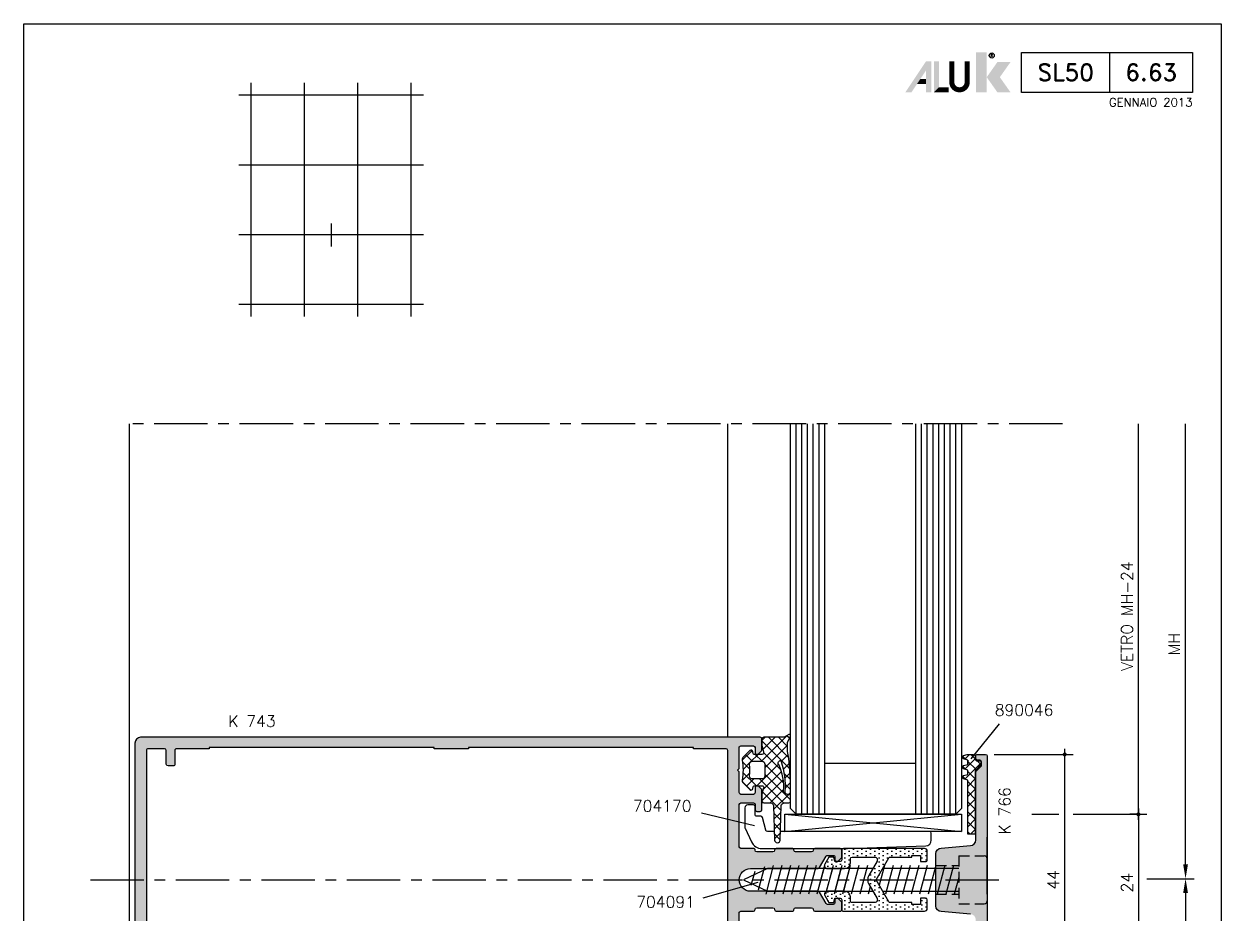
# Model space of a CAD drawing. Extents: x 0 to 4131, y -1600 to 527.
# Drawn here: x 460 to 670, y -819.1 to -663 of the extents above; entities that cross this region are included whole.
import ezdxf
from ezdxf.enums import TextEntityAlignment as Align

# ---------------------------------------------------------------- set-up
doc = ezdxf.new("R2010")
doc.units = 0
doc.header["$LTSCALE"] = 7.5
doc.header["$MEASUREMENT"] = 0
doc.linetypes.add('CENTER', pattern=[2, 1.25, -0.25, 0.25, -0.25])
doc.linetypes.add('HIDDEN', pattern=[0.375, 0.25, -0.125])
doc.layers.get('0').update_dxf_attribs({"linetype": 'CONTINUOUS'})
doc.layers.get('DEFPOINTS').update_dxf_attribs({"linetype": 'CONTINUOUS'})
for name, color, linetype in [('ASSI', 1, 'CENTER'), ('FILL', 8, 'CONTINUOUS'), ('FINE', 7, 'CONTINUOUS'), ('GOMMA', 3, 'CONTINUOUS'), ('GROSSA', 4, 'CONTINUOUS'), ('MARCHIO', 7, 'CONTINUOUS'), ('NASC', 7, 'HIDDEN'), ('QUOTE', 254, 'CONTINUOUS'), ('TRATTEGGI', 140, 'CONTINUOUS'), ('VETRO', 6, 'CONTINUOUS'), ('VITERIA', 40, 'CONTINUOUS')]:
    doc.layers.add(name, color=color, linetype=linetype)
doc.styles.add('RD', font='ROMAND.SHX', dxfattribs={"height": 3})
doc.styles.get("Standard").update_dxf_attribs({"font": 'romans.shx'})
doc.dimstyles.new('FRECCIA_1-1', dxfattribs={"dimtxt": 2, "dimasz": 2.5, "dimexe": 1.5, "dimexo": 1.5, "dimgap": 1, "dimtad": 3, "dimdsep": 46, "dimtxsty": 'Standard', "dimcen": 0, "dimclrt": 2, "dimaunit": 1, "dimadec": 0, "dimazin": 0, "dimtfac": 0.7, "dimtmove": 0, "dimatfit": 3, "dimfxl": 1, "dimtolj": 2, "dimarcsym": 0})
doc.dimstyles.new('SCALA_1-1$0', dxfattribs={"dimtxt": 2, "dimasz": 1, "dimexe": 1.5, "dimexo": 1.5, "dimgap": 1, "dimtad": 3, "dimdsep": 46, "dimtxsty": 'Standard', "dimblk1": 'PUNTO', "dimblk2": 'PUNTO', "dimsah": 1, "dimcen": 0.09, "dimclrt": 2, "dimadec": 0, "dimazin": 0, "dimtfac": 0.7, "dimtmove": 0, "dimatfit": 3, "dimldrblk": 'PUNTO', "dimfxl": 1, "dimtolj": 2, "dimarcsym": 0})

# ---------------------------------------------------------------- blocks, each defined once
blk = doc.blocks.new('NMD')
at = {"layer": 'MARCHIO'}
blk.add_line((-19.50147934574323, -11.99999999951831), (-19.50147934574323, -5), dxfattribs=at)
at = {"layer": 'MARCHIO', "const_width": 0.8940816252993522}
blk.add_lwpolyline([(-44.52990537063704, -6.560045326696226), (-44.52990537063704, -10.20148341598349, -1), (-47.2328569124073, -10.20148341598349), (-47.2328569124073, -6.560045326696226)], format="xyb", dxfattribs=at)
at = {"layer": 'MARCHIO'}
blk.add_lwpolyline([(-5, -11.9999999995182), (-35.0029586914865, -11.99999999951831), (-35.0029586914865, -5.000000000000114), (-5, -5)], close=True, dxfattribs=at)
blk.add_circle((-40.22975519054793, -5.53274893474395), 0.442301161380581, dxfattribs=at)
for points in [[(-43.01116324381744, -4.962846688377454), (-41.13419014878346, -4.962846688377454), (-43.01116324381741, -11.99999999951829), (-41.1341901487834, -11.99999999951832)], [(-55.38160161531025, -11.99999999951829), (-54.30890331492077, -11.99999999951829), (-51.75496516676219, -6.560045326696248), (-51.73432503771241, -8.13813258370574)], [(-51.75496516676219, -6.560045326696248), (-51.73432503771241, -8.13813258370574), (-50.84024341241303, -6.560045326696248), (-50.84024341241303, -11.99999999951832)], [(-51.73432503771238, -11.99999999951832), (-50.84024341241303, -11.99999999951832), (-51.73432503771241, -8.13813258370574)], [(-50.38284926682724, -6.560045326696226), (-49.48876764152789, -6.560045326696226), (-50.38284926682724, -11.99999999951832), (-49.48876764152789, -11.10591837421894)], [(-39.22923636995171, -6.682906760413069), (-36.93009059657882, -6.68290676041309), (-41.10585751316535, -9.341453379965678), (-38.80671173979249, -9.341453379965678)], [(-52.72995742831989, -9.631581169617007), (-53.32601184518612, -10.52566279491632), (-51.73432503771235, -9.631581169616993), (-51.73432503771238, -10.52566279491634)], [(-41.10585751316535, -9.341453379965678), (-38.80671173979249, -9.341453379965678), (-39.22923636995174, -11.99999999951832), (-36.93009059657888, -11.99999999951832)], [(-49.48876764152789, -11.10591837421894), (-50.38284926682724, -11.99999999951832), (-47.76870756949228, -11.10591837421898), (-47.76870756949228, -11.99999999951832)]]:
    blk.add_solid(points, dxfattribs=at)
blk.add_text('R', height=0.4444645296249439, dxfattribs=at).set_placement((-40.22975519054793, -5.53274893474395), align=Align.MIDDLE)
at = {"layer": 'MARCHIO', "color": 2, "style": 'RD'}
for tag, p in [('SERIE', (-27.24999999999983, -8.5)), ('PAG', (-12.24999999999983, -8.5))]:
    blk.add_attdef(tag, text='', height=3, dxfattribs=at).set_placement(p, align=Align.MIDDLE)
at = {"layer": 'MARCHIO', "color": 2}
blk.add_attdef('REVISIONE', text='', height=1.5, dxfattribs=at).set_placement((-5.004068828642176, -14.50321972118864), align=Align.RIGHT)
blk = doc.blocks.new('*D402')
at = {"layer": 'DEFPOINTS', "color": 0, "transparency": 16777216}
for p in [(642.2080694189872, -733.1379387048191), (663.7749577560357, -733.1379387048191), (655.4976475543251, -812.9413728364616)]:
    blk.add_point(p, dxfattribs=at)
at = {"layer": 'QUOTE', "color": 0, "lineweight": -2, "transparency": 16777216}
for p, q in [((663.7749577560359, -810.4413728364616), (663.7749577560357, -733.1379387048191)), ((656.9976475543251, -812.9413728364616), (665.2749577560359, -812.9413728364616))]:
    blk.add_line(p, q, dxfattribs=at)
at = {"layer": 'QUOTE', "color": 0, "transparency": 16777216}
blk.add_solid([(663.3582910893692, -810.4413728364616), (664.1916244227025, -810.4413728364616), (663.7749577560359, -812.9413728364616)], dxfattribs=at)
at = {"layer": 'QUOTE', "color": 2, "transparency": 16777216, "insert": (661.7749577560355, -771.7896557706404), "char_height": 2, "attachment_point": 5, "rotation": 90}
blk.add_mtext('\\A2;MH', dxfattribs=at)
blk = doc.blocks.new('_None')
blk = doc.blocks.new('*D403')
at = {"layer": 'DEFPOINTS', "color": 0, "transparency": 16777216}
for p in [(655.4976475543251, -812.9413728364616), (640.4909352131026, -893.1379387048194), (663.7749577560356, -893.1379387048194)]:
    blk.add_point(p, dxfattribs=at)
at = {"layer": 'QUOTE', "color": 0, "lineweight": -2, "transparency": 16777216}
for p, q in [((656.9976475543251, -812.9413728364616), (665.2749577560356, -812.9413728364616)), ((663.7749577560356, -815.4413728364616), (663.7749577560356, -893.1379387048194))]:
    blk.add_line(p, q, dxfattribs=at)
at = {"layer": 'QUOTE', "color": 0, "transparency": 16777216}
blk.add_solid([(663.358291089369, -815.4413728364616), (664.1916244227023, -815.4413728364616), (663.7749577560356, -812.9413728364616)], dxfattribs=at)
at = {"layer": 'QUOTE', "color": 2, "transparency": 16777216, "insert": (661.7749577560353, -854.2896557706404), "char_height": 2, "attachment_point": 5, "rotation": 90}
blk.add_mtext('\\A2;MH', dxfattribs=at)
blk = doc.blocks.new('PUNTO')
blk.add_line((-1, 0), (1, 0))
at = {"const_width": 0.35}
blk.add_lwpolyline([(-0.1750000000000114, 0, 1), (0.1750000000000114, 0, 1)], format="xyb", close=True, dxfattribs=at)
blk = doc.blocks.new('*D404')
at = {"layer": 'DEFPOINTS', "color": 0, "transparency": 16777216}
for p in [(642.2080694189872, -733.1379387048191), (655.4976475543252, -733.1379387048191), (642.5749536725064, -801.6374141491222)]:
    blk.add_point(p, dxfattribs=at)
at = {"layer": 'QUOTE', "color": 0, "lineweight": -2, "transparency": 16777216}
for p, q in [((655.4976475543253, -800.6374141491222), (655.4976475543252, -733.1379387048191)), ((644.0749536725064, -801.6374141491222), (656.9976475543253, -801.6374141491222))]:
    blk.add_line(p, q, dxfattribs=at)
at = {"layer": 'QUOTE', "color": 0, "lineweight": -2, "transparency": 16777216, "rotation": 270}
blk.add_blockref('PUNTO', (655.4976475543253, -801.6374141491222), dxfattribs=at)
at = {"layer": 'QUOTE', "color": 2, "transparency": 16777216, "insert": (653.497647554325, -766.8876764269705), "char_height": 2, "attachment_point": 5, "rotation": 90}
blk.add_mtext('\\A2;{\\Fromans.shx|c1;VETRO MH-2}4', dxfattribs=at)
blk = doc.blocks.new('*D406')
at = {"layer": 'DEFPOINTS', "color": 0, "transparency": 16777216}
for p in [(656.9976475543251, -801.6374141491222), (642.5749536725064, -825.6374141491223), (655.4976475543251, -825.6374141491223)]:
    blk.add_point(p, dxfattribs=at)
at = {"layer": 'QUOTE', "color": 0, "lineweight": -2, "transparency": 16777216}
for p, q in [((655.4976475543251, -801.6374141491222), (653.9976475543251, -801.6374141491222)), ((655.4976475543251, -802.6374141491222), (655.4976475543251, -824.6374141491223)), ((644.0749536725064, -825.6374141491223), (656.9976475543251, -825.6374141491223))]:
    blk.add_line(p, q, dxfattribs=at)
for p, rotation in [((655.4976475543251, -801.6374141491222), 90), ((655.4976475543251, -825.6374141491223), 270)]:
    blk.add_blockref('PUNTO', p, dxfattribs=dict(at, rotation=rotation))
at = {"layer": 'QUOTE', "color": 2, "transparency": 16777216, "insert": (653.4976475543248, -813.6374141491222), "char_height": 2, "attachment_point": 5, "rotation": 90}
blk.add_mtext('\\A2;24', dxfattribs=at)

msp = doc.modelspace()

# ---------------------------------------------------------------- hatches: boundary and pattern name
at = {"layer": 'FILL'}
h = msp.add_hatch(color=253, dxfattribs=at)
h.paths.add_polyline_path([(585.7711237232458, -789.6374141491216), (587.9711237232459, -789.6374141491216, -0.4142135623730952), (588.2711237232459, -789.9374141491215), (588.2711237232459, -790.8374141491216, 0.4517883523668842), (588.6089916888899, -791.135014581208, 0.2320247787636968), (588.85899168889, -791.0495461834776), (589.3832557576018, -790.5252821147654, 0.1989123673797145), (589.4711237232459, -790.3131500804095), (589.4711237232459, -788.4374141491215, 0.4142135623730812), (589.171123723246, -788.1374141491216), (480.4711237232459, -788.1374141491216, 0.4142135623730951), (479.4711237232459, -789.1374141491216), (479.4711237232457, -837.1374141491216, 0.4142135623730951), (480.4711237232457, -838.1374141491216), (589.1711237232458, -838.1374141491216, 0.4142135623731505), (589.4711237232459, -837.8374141491216), (589.4711237232458, -835.9616782178335, 0.1989123673797021), (589.3832557576018, -835.7495461834775), (588.85899168889, -835.2252821147657, 0.2320247787637147), (588.60899168889, -835.1398137170353, 0.4517883523669615), (588.2711237232459, -835.4374141491217), (588.2711237232459, -836.3374141491216, -0.4142135623731229), (587.9711237232459, -836.6374141491216), (585.7711237232459, -836.6374141491216, -0.4142135623731782), (585.4711237232458, -836.3374141491216), (585.4711237232458, -832.6858397553598), (585.1711237232458, -832.3874141491216), (585.4711237232458, -832.0889885428833), (585.4711237232458, -828.4374141491215, -0.4142135623731364), (585.7711237232459, -828.1374141491215), (587.9711237232459, -828.1374141491216, -0.4142135623731784), (588.271123723246, -828.4374141491217), (588.2711237232459, -829.3374141491216, 0.4517883523667062), (588.6089916888898, -829.635014581208, 0.2320247787637037), (588.8589916888899, -829.5495461834776), (589.3832557576018, -829.0252821147657, 0.198912367379619), (589.4711237232458, -828.8131500804097), (589.4711237232458, -825.4374141491215, 0.41421356237322), (589.1711237232457, -825.1374141491215), (588.571123723246, -825.1374141491216, 0.4142135623730949), (588.2711237232461, -825.4374141491217), (588.2711237232461, -826.3374141491215, -0.4142135623730812), (587.9711237232459, -826.6374141491216), (585.7711237232459, -826.6374141491216, -0.4142135623731505), (585.4711237232458, -826.3374141491216), (585.4711237232457, -818.9374141491213, -0.4142135623730419), (585.7711237232456, -818.6374141491214), (587.9711237232459, -818.6374141491214, 0.4142135623730673), (588.271123723246, -818.3374141491214, -0.4142135623730951), (588.5711237232459, -818.0374141491214), (591.3677480502719, -818.0374141491214, -0.4142135623730951), (591.6677480502719, -818.3374141491214, 0.4142135623731367), (591.9677480502719, -818.6374141491215), (594.767748050272, -818.6374141491215, 0.4142135623731227), (595.0677480502719, -818.3374141491214, -0.4142135623730951), (595.3677480502719, -818.0374141491214), (598.1677480502718, -818.0374141491214, -0.4142135623730951), (598.4677480502719, -818.3374141491214, 0.4142135623730949), (598.7677480502718, -818.6374141491214), (603.1711237232458, -818.6374141491216, 0.414213562372984), (603.4711237232458, -818.3374141491215), (603.4711237232458, -817.1616782178334, 0.1989123673795689), (603.3832557576018, -816.9495461834777), (602.8589916888899, -816.4252821147655, 0.2320247787636095), (602.60899168889, -816.3398137170353, 0.4517883523670538), (602.2711237232459, -816.6374141491216), (602.2711237232459, -817.1374141491216, -0.4142135623730119), (601.9711237232458, -817.4374141491215), (600.972234423139, -817.4374141491215, -0.2679491924310441), (600.7124268020036, -817.2874141491216), (599.5577262636243, -815.2874141491214, 0.2679491924309973), (599.2979186424891, -815.1374141491216), (587.4711237232459, -815.1374141491216, -1), (587.4711237232459, -811.1374141491216), (599.297918642489, -811.1374141491216, 0.2679491924310169), (599.5577262636243, -810.9874141491216), (600.7124268020037, -808.9874141491215, -0.2679491924309973), (600.972234423139, -808.8374141491216), (601.9711237232458, -808.8374141491216, -0.4142135623731506), (602.2711237232459, -809.1374141491217), (602.2711237232459, -809.6374141491216, 0.4517883523669043), (602.6089916888899, -809.935014581208, 0.2320247787638649), (602.85899168889, -809.8495461834775), (603.3832557576018, -809.3252821147656, 0.1989123673796784), (603.4711237232458, -809.1131500804098), (603.4711237232459, -807.9374141491215, 0.4142135623730258), (603.171123723246, -807.6374141491217), (598.7677480502718, -807.6374141491218, 0.4142135623731227), (598.4677480502719, -807.9374141491218, -0.4142135623730256), (598.1677480502719, -808.2374141491217), (595.3677480502719, -808.2374141491217, -0.4142135623730951), (595.0677480502719, -807.9374141491218, 0.4142135623731781), (594.7677480502718, -807.6374141491217), (591.9677480502719, -807.6374141491218, 0.4142135623730951), (591.6677480502718, -807.9374141491218, -0.4142135623730812), (591.3677480502719, -808.2374141491217), (588.5711237232459, -808.2374141491217, -0.4142135623730947), (588.271123723246, -807.9374141491218, 0.4142135623730533), (587.971123723246, -807.6374141491218), (585.7711237232459, -807.6374141491216, -0.414213562373164), (585.4711237232458, -807.3374141491215), (585.4711237232458, -799.9374141491213, -0.4142135623731505), (585.7711237232459, -799.6374141491212), (587.9711237232459, -799.6374141491214, -0.4142135623730673), (588.2711237232458, -799.9374141491213), (588.2711237232459, -800.8374141491215, 0.4142135623730397), (588.5711237232458, -801.1374141491215), (589.1711237232458, -801.1374141491216, 0.4142135623730951), (589.4711237232459, -800.8374141491215), (589.4711237232459, -797.4616782178333, 0.198912367379655), (589.3832557576018, -797.2495461834774), (588.85899168889, -796.7252821147655, 0.2320247787636621), (588.60899168889, -796.6398137170353, 0.4517883523669932), (588.271123723246, -796.9374141491215), (588.2711237232459, -797.8374141491214, -0.414213562373095), (587.9711237232459, -798.1374141491215), (585.7711237232459, -798.1374141491216, -0.4142135623731226), (585.4711237232458, -797.8374141491215), (585.4711237232458, -794.18583975536), (585.1711237232458, -793.8874141491216), (585.4711237232458, -793.588988542883), (585.4711237232458, -789.9374141491215, -0.4142135623730673)])
h.paths.add_polyline_path([(583.4711237232458, -790.4374141491215), (583.4711237232457, -835.8374141491216, -0.414213562373095), (583.1711237232457, -836.1374141491216), (577.4711237232458, -836.1374141491216), (577.4711237232457, -836.3374141491216), (537.9711237232457, -836.3374141491215), (537.9711237232457, -836.1374141491217), (531.9711237232457, -836.1374141491216), (531.9711237232458, -836.3374141491215), (492.4711237232457, -836.3374141491215), (492.4711237232457, -836.1374141491215), (486.7711237232458, -836.1374141491216, -0.4142135623730951), (486.4711237232457, -835.8374141491215), (486.4711237232457, -833.4374141491215, 0.4142135623731504), (486.1711237232456, -833.1374141491215), (485.2711237232456, -833.1374141491215, 0.4142135623731504), (484.9711237232456, -833.4374141491215), (484.9711237232456, -835.8374141491215, -0.4142135623730396), (484.6711237232456, -836.1374141491215), (481.7711237232456, -836.1374141491216, -0.4142135623730813), (481.4711237232457, -835.8374141491215), (481.4711237232458, -790.4374141491217, -0.4142135623731364), (481.7711237232458, -790.1374141491216), (484.6711237232457, -790.1374141491217, -0.414213562373081), (484.9711237232457, -790.4374141491217), (484.9711237232458, -792.8374141491216, 0.4142135623731505), (485.2711237232458, -793.1374141491216), (486.1711237232457, -793.1374141491217, 0.4142135623731505), (486.4711237232457, -792.8374141491216), (486.4711237232457, -790.4374141491215, -0.4142135623730951), (486.7711237232458, -790.1374141491216), (492.4711237232457, -790.1374141491216), (492.4711237232457, -789.9374141491215), (531.9711237232458, -789.9374141491217), (531.9711237232457, -790.1374141491216), (537.9711237232457, -790.1374141491215), (537.9711237232457, -789.9374141491215), (577.4711237232457, -789.9374141491215), (577.4711237232458, -790.1374141491216), (583.1711237232457, -790.1374141491216, -0.4142135623730951)], flags=16)
h = msp.add_hatch(dxfattribs=at)
h.set_pattern_fill('ANSI37', color=137, scale=10, angle=90, style=0)
h.set_pattern_definition([(225, (468.3317256671033, -657.0363494380233), (-0.8838834764831844, 0.8838834764831843), []), (135, (468.3317256671033, -657.0363494380233), (0.8838834764831843, 0.8838834764831844), [])])
h.paths.add_polyline_path([(589.4711237232457, -796.6374141491216), (588.0935358769516, -796.637414149122, 0.3888787318529616), (587.8942969373334, -796.8199830005725), (587.8685104210747, -797.1147242301143, -0.6370702608069253), (587.3575199772913, -797.3007095416452), (586.1270057910476, -796.0701953554016, -0.2448502030394246), (585.9882051121934, -795.629535878347, 0.08777722502794272), (585.9882051121933, -792.1452924198958, -0.2448502030393978), (586.1270057910474, -791.7046329428414), (587.3575199772911, -790.4741187565976, -0.6370702608074451), (587.8685104210747, -790.6601040681293), (587.8942969373334, -790.9548452976711, 0.3888787318529616), (588.0935358769516, -791.1374141491216), (589.4711237232457, -791.1374141491214, 0.4931454260313071), (589.7609014711325, -790.7597684355907), (589.4813459753589, -789.7164531218287, -0.06554346281524528), (589.4711237232457, -789.638807408298), (589.4711237232457, -788.4374141491215, -0.4142135623730951), (589.7711237232456, -788.1374141491216), (593.3335861524573, -788.1374141491215), (594.172739969042, -787.6632859293844, -0.719514949498538), (594.4545697603082, -787.9170856715497), (593.9711237232456, -789.030234472149), (593.9711237232457, -790.6449297898876, -0.03458326819184766), (594.4711237232458, -796.1335659586517), (594.4711237232458, -797.6940045148708, -0.9233661372519979), (593.4763679214346, -797.6297320218952, 0.09779404551911575), (592.8280150655446, -792.3631133395393, 0.5226703353487675), (592.5136349499332, -792.2681220946745, 0.3865361286484078), (592.4042909720788, -792.931756062955, -0.1286776343090358), (593.2711237232456, -797.5374141491214, 0.4142135623730951), (593.8711237232457, -798.1374141491215), (594.1711237232457, -798.1374141491214, -0.4142135623730916), (594.4711237232457, -798.4374141491214), (594.4711237232457, -799.3374141491214, -0.4142135623730673), (594.1711237232457, -799.6374141491214), (593.3559933395034, -799.6374141491214, 0.4052432957209562), (592.8562293003351, -800.1220549449034), (592.6708877624139, -806.1527733533395, -0.9697392325154671), (591.6713596840775, -806.1527733533395), (591.4860181461563, -800.1220549449032, 0.4052432957209554), (590.9862541069879, -799.6374141491214), (589.7711237232456, -799.6374141491216, -0.414213562373088), (589.4711237232457, -799.3374141491214), (589.4711237232457, -798.0965251406684), (589.7609014711325, -797.0150598626523, 0.4931454260313067)])
h.paths.add_polyline_path([(589.9711237232457, -794.9374141491215), (589.9711237232457, -792.8374141491219, 0.4142135623730276), (589.4711237232459, -792.3374141491219), (587.7935200114093, -792.3374141491215, 0.4410091218322054), (587.2955712269136, -792.8826580218499, -0.04533686841581611), (587.2955712269138, -794.8921702763931, 0.4410091218320642), (587.7935200114091, -795.4374141491213), (589.4711237232457, -795.4374141491215, 0.4142135623730981)], flags=16)
h = msp.add_hatch(color=253, dxfattribs=at)
edge = h.paths.add_edge_path()
edge.add_line((626.9711237232458, -834.8374141491216), (626.9711237232458, -834.4374141491217))
edge.add_arc((627.2711237232459, -834.4374141491217), 0.3000000000000682, 90, 180, ccw=False)
edge.add_line((627.2711237232459, -834.1374141491216), (627.6711237232458, -834.1374141491216))
edge.add_arc((627.6711237232458, -833.8374141491216), 0.2999999999999545, 270, 360)
edge.add_line((627.9711237232458, -833.8374141491216), (627.9711237232458, -833.2616782178335))
edge.add_arc((627.6711237232458, -833.2616782178335), 0.2999999999999545, 0, 45)
edge.add_line((627.8832557576018, -833.0495461834776), (627.0589916888898, -832.2252821147657))
edge.add_arc((627.2711237232459, -832.0131500804098), 0.3000000000000949, 179.9999999999891, 224.9999999999885, ccw=False)
edge.add_line((626.9711237232458, -832.0131500804097), (626.9711237232459, -820.1346898738155))
edge.add_arc((625.9711237232459, -820.1346898738155), 1.000000000000028, 359.9999999999984, 445.3506655932496)
edge.add_line((626.0521808920314, -819.1379804199682), (620.8852377025553, -818.7177799446964))
edge.add_arc((620.9662948713409, -817.7210704908492), 0.9999999999999707, 180.0000000000016, 265.3506655932494, ccw=False)
edge.add_line((619.9662948713409, -817.7210704908492), (619.9662948713406, -813.1374141491217))
edge.add_line((619.9662948713406, -813.1374141491217), (619.9662948713409, -808.5537578073943))
edge.add_arc((620.9662948713409, -808.5537578073944), 1, 94.64933440674878, 179.9999999999967, ccw=False)
edge.add_line((620.8852377025554, -807.5570483535471), (626.0521808920313, -807.1368478782755))
edge.add_arc((625.9711237232459, -806.1401384244283), 0.9999999999999615, 274.6493344067441, 359.9999999999984)
edge.add_line((626.9711237232459, -806.1401384244283), (626.9711237232459, -794.2616782178336))
edge.add_arc((627.2711237232459, -794.2616782178335), 0.2999999999999545, 135.0000000000307, 180.0000000000217, ccw=False)
edge.add_line((627.0589916888898, -794.0495461834777), (627.8832557576018, -793.2252821147656))
edge.add_arc((627.671123723246, -793.0131500804096), 0.2999999999999542, 314.9999999999693, 359.9999999999783)
edge.add_line((627.9711237232459, -793.0131500804097), (627.9711237232459, -792.4374141491217))
edge.add_arc((627.6711237232458, -792.4374141491217), 0.3000000000000682, 0, 90)
edge.add_line((627.6711237232458, -792.1374141491216), (627.2711237232459, -792.1374141491216))
edge.add_arc((627.2711237232459, -791.8374141491216), 0.2999999999999545, 180, 270, ccw=False)
edge.add_line((626.9711237232459, -791.8374141491216), (626.9711237232459, -791.4374141491217))
edge.add_arc((627.2711237232459, -791.4374141491217), 0.3000000000000114, 90.00000000001091, 180.0000000000109, ccw=False)
edge.add_line((627.2711237232459, -791.1374141491216), (628.6711237232458, -791.1374141491216))
edge.add_arc((628.6711237232458, -791.4374141491217), 0.3000000000000682, 0, 90, ccw=False)
edge.add_line((628.9711237232459, -791.4374141491217), (628.9711237232458, -834.8374141491216))
edge.add_arc((628.6711237232458, -834.8374141491216), 0.2999999999999545, -90, 0, ccw=False)
edge.add_line((628.6711237232458, -835.1374141491216), (627.2711237232459, -835.1374141491216))
edge.add_arc((627.2711237232459, -834.8374141491216), 0.3000000000000114, 180.0000000000109, 270.00000000001086, ccw=False)
h = msp.add_hatch(dxfattribs=at)
h.set_pattern_fill('ANSI37', color=137, scale=10, angle=90, style=0)
h.set_pattern_definition([(225, (694.9386165211955, -722.0737410956766), (-0.8838834764831844, 0.8838834764831843), []), (135, (694.9386165211955, -722.0737410956766), (0.8838834764831843, 0.8838834764831844), [])])
h.paths.add_polyline_path([(625.5711237232458, -795.6335427947048), (625.5711237232458, -801.1965256735959), (625.5711237232458, -805.1359815029725), (626.8711237232458, -805.1359815029725), (626.8711237232458, -794.0817103821607, -0.198912367379658), (626.9589916888899, -793.8695783478048), (627.7832557576019, -793.0453142790928, 0.1989123673796576), (627.8711237232458, -792.8331822447369), (627.8711237232458, -792.5374463134488, 0.4142135623730951), (627.5711237232458, -792.2374463134488), (627.1711237232458, -792.2374463134488, -0.4142135623730951), (626.8711237232458, -791.9374463134488), (626.8711237232458, -791.4374463134488, 0.4142049852513543), (626.57113250851, -791.1374463135775), (625.4694223726441, -791.1374140509905), (624.7722676774998, -791.3521509433206, 0.7383440840937935), (624.793478009715, -791.9251732537666), (625.5711237232458, -792.1335427947048), (625.5711237232458, -792.8872482170551), (624.793478009715, -793.0956177579932, 0.7673269879789593), (624.793478009715, -793.6751732537666), (625.5711237232458, -793.8835427947048), (625.5711237232458, -794.6372482170551), (624.793478009715, -794.8456177579932, 0.7673269879789616), (624.793478009715, -795.4251732537666)])
h = msp.add_hatch(dxfattribs=at)
h.set_pattern_fill('DOTS', color=2, scale=12, angle=90, style=0)
h.set_pattern_definition([(90, (460.000000187738, -960.0000003774132), (-0.75, 0.3750000000000001), [0, -0.75])])
edge = h.paths.add_edge_path()
edge.add_line((601.2031745308147, -809.1374141491217), (600.4814866943277, -810.3874141491217))
edge.add_arc((600.91449939622, -810.6374141491217), 0.4999999999999814, 149.999999999995, 269.9999999999968)
edge.add_line((600.91449939622, -811.1374141491217), (603.9711237232459, -811.1374141491217))
edge.add_arc((603.9711237232459, -810.1374141491217), 1, 270, 360)
edge.add_line((604.9711237232459, -810.1374141491217), (604.9711237232459, -809.4374141491217))
edge.add_arc((605.2711237232459, -809.4374141491217), 0.3000000000000398, 89.9999999999946, 179.9999999999946, ccw=False)
edge.add_line((605.2711237232459, -809.1374141491217), (609.2194576734062, -809.1374141491217))
edge.add_arc((609.2194576734063, -809.6374141491217), 0.5000000000000284, -29.999999999996078, 90.00000000000318, ccw=False)
edge.add_line((609.6524703752984, -809.8874141491217), (608.2090947023244, -812.3874141491217))
edge.add_arc((609.5081328080012, -813.1374141491216), 1.500000000000025, 150.0000000000005, 209.9999999999995)
edge.add_line((608.2090947023244, -813.8874141491216), (609.6524703752984, -816.3874141491217))
edge.add_arc((609.2194576734063, -816.6374141491217), 0.5000000000000022, -90.00000000000318, 29.999999999996078, ccw=False)
edge.add_line((609.2194576734062, -817.1374141491217), (605.2711237232459, -817.1374141491217))
edge.add_arc((605.2711237232459, -816.8374141491216), 0.3000000000000398, 180.0000000000054, 270.0000000000054, ccw=False)
edge.add_line((604.9711237232459, -816.8374141491216), (604.9711237232459, -816.1374141491216))
edge.add_arc((603.9711237232459, -816.1374141491217), 1, 3.256887993818641e-12, 90)
edge.add_line((603.9711237232459, -815.1374141491217), (600.91449939622, -815.1374141491217))
edge.add_arc((600.91449939622, -815.6374141491217), 0.4999999999999716, 90.00000000000325, 210.000000000005)
edge.add_line((600.4814866943277, -815.8874141491217), (601.2031745308147, -817.1374141491217))
edge.add_line((601.2031745308147, -817.1374141491217), (602.0567643693009, -817.1374141491217))
edge.add_line((602.0567643693009, -817.1374141491217), (602.2711237232458, -816.3374141491217))
edge.add_line((602.2711237232459, -816.3374141491216), (603.1711237232458, -816.3374141491216))
edge.add_arc((603.1711237232457, -816.6374141491217), 0.2999999999999829, -5.5138116294983774e-12, 89.9999999999946, ccw=False)
edge.add_line((603.4711237232457, -816.6374141491217), (603.4711237232458, -818.3374141491217))
edge.add_arc((603.7711237232459, -818.3374141491217), 0.2999999999999829, 179.9999999999946, 269.9999999999946)
edge.add_line((603.7711237232459, -818.6374141491217), (617.9711237232458, -818.6374141491217))
edge.add_arc((617.9711237232457, -818.1374141491216), 0.5, 270, 360)
edge.add_line((618.4711237232457, -818.1374141491216), (618.4711237232457, -816.6374141491217))
edge.add_arc((618.1711237232457, -816.6374141491217), 0.2999999999999829, 359.9999999999946, 449.9999999999947)
edge.add_line((618.1711237232457, -816.3374141491217), (617.2711237232456, -816.3374141491217))
edge.add_line((617.2711237232456, -816.3374141491216), (617.2711237232456, -817.4374141491217))
edge.add_line((617.2711237232456, -817.4374141491218), (615.7711237232456, -817.4374141491218))
edge.add_line((615.7711237232456, -817.4374141491218), (615.7711237232456, -817.1374141491217))
edge.add_line((615.7711237232456, -817.1374141491216), (611.9907389655164, -817.1374141491217))
edge.add_arc((611.9907389655164, -816.8374141491215), 0.3000000000000966, 210.0000000000016, 270.0000000000054, ccw=False)
edge.add_line((611.7309313443809, -816.9874141491216), (609.5081328080009, -813.1374141491217))
edge.add_line((609.5081328080009, -813.1374141491217), (611.7309313443811, -809.2874141491217))
edge.add_arc((611.9907389655165, -809.4374141491215), 0.2999999999999263, 90.00000000001631, 150.0000000000157, ccw=False)
edge.add_line((611.9907389655164, -809.1374141491216), (615.7711237232456, -809.1374141491217))
edge.add_line((615.7711237232456, -809.1374141491217), (615.7711237232456, -808.8374141491215))
edge.add_line((615.7711237232456, -808.8374141491216), (617.2711237232456, -808.8374141491215))
edge.add_line((617.2711237232456, -808.8374141491215), (617.2711237232456, -809.9374141491215))
edge.add_line((617.2711237232456, -809.9374141491215), (618.1711237232457, -809.9374141491217))
edge.add_arc((618.1711237232457, -809.6374141491217), 0.2999999999999829, 270.0000000000054, 360.0000000000055)
edge.add_line((618.4711237232457, -809.6374141491216), (618.4711237232457, -808.1374141491217))
edge.add_arc((617.9711237232457, -808.1374141491217), 0.5, 0, 90)
edge.add_line((617.9711237232457, -807.6374141491217), (603.7711237232458, -807.6374141491217))
edge.add_arc((603.7711237232459, -807.9374141491217), 0.2999999999999829, 90.00000000000541, 180.0000000000054)
edge.add_line((603.4711237232459, -807.9374141491217), (603.4711237232458, -809.6374141491217))
edge.add_arc((603.1711237232457, -809.6374141491217), 0.2999999999999829, -89.99999999999471, 5.4001247917767614e-12, ccw=False)
edge.add_line((603.1711237232457, -809.9374141491217), (602.2711237232458, -809.9374141491217))
edge.add_line((602.2711237232459, -809.9374141491217), (602.056764369301, -809.1374141491217))
edge.add_line((602.0567643693009, -809.1374141491217), (601.2031745308147, -809.1374141491217))

# ---------------------------------------------------------------- linework, layer by layer
at = {"layer": 'ASSI'}
for p, q in [((642.208069418987, -733.1379387048189), (477.8331216724999, -733.1379387048189)), ((471.6493329557341, -813.1374141491217), (632.819111501467, -813.1374141491217))]:
    msp.add_line(p, q, dxfattribs=at)
at = {"layer": 'FINE'}
for p, q in [((478.4689993647519, -733.1379387048189), (478.4689993647519, -893.1379387048189)), ((583.4689993647518, -787.9093658946566), (583.4689993647518, -733.1379387048189)), ((593.4744297095838, -804.6402493061059), (624.4711237232458, -801.6374141491219)), ((593.4744297095838, -801.6374141491222), (624.4711237232458, -804.6402493061059))]:
    msp.add_line(p, q, dxfattribs=at)
msp.add_lwpolyline([(591.6248754156916, -804.6402493061059), (590.4114178335027, -804.6402493061059, -0.3394542588633759), (590.1216400856161, -804.4178950196367), (589.5307545139686, -802.21268004479, 0.3394676889014783), (589.240962315259, -801.9903257586687), (588.5711718923084, -801.9903580220786, -0.414213562373109), (588.2711574418332, -801.6903724732499), (588.2710900046583, -800.2903724748741, 0.4142135623731229), (587.9710755541829, -799.9903869260456), (586.9710755553432, -799.9904350954562, 0.4142135623730951), (586.4710996406287, -800.4904591795815), (586.4712578544026, -803.9221352314314, 0.1095183342453251), (586.49937162547, -804.0489199755193), (587.6357755519024, -806.4856396080919, 0.2914734195860883), (589.448446748149, -807.6403157706468), (604.4712578544026, -807.6295980796692), (618.2047290873712, -807.1711534359188, 0.4044874037899032), (619.1713661133446, -806.1716619654441), (619.1713067962263, -804.9402348552827, 0.4141994539497039), (618.8713067965742, -804.6402493061059), (592.7173720307999, -804.6402493061059)], format="xyb", dxfattribs=at)
msp.add_lwpolyline([(593.4744297095838, -801.6374141491222), (624.4711237232458, -801.6374141491219), (624.4711237232458, -804.6402493061059), (593.4744297095838, -804.6402493061059)], close=True, dxfattribs=at)
at = {"layer": 'GOMMA'}
for p, q in [((499.8467796077572, -714.3415442978621), (499.8467796077572, -673.301544297862)), ((509.2067796077571, -714.3415442978621), (509.2067796077571, -673.301544297862)), ((518.566779607757, -714.3415442978621), (518.566779607757, -673.301544297862)), ((527.9267796077571, -714.3415442978621), (527.9267796077571, -673.301544297862)), ((497.6867796077571, -675.461544297862), (530.0867796077572, -675.461544297862)), ((497.6867796077571, -687.701544297862), (530.0867796077572, -687.701544297862)), ((497.6867796077571, -699.941544297862), (530.0867796077572, -699.941544297862)), ((497.6867796077571, -712.181544297862), (530.0867796077572, -712.181544297862))]:
    msp.add_line(p, q, dxfattribs=at)
for points in [[(587.3575199772913, -797.3007095416452, 0.6370702608069253), (587.8685104210747, -797.1147242301143), (587.8942969373334, -796.8199830005725, -0.3888787318529617), (588.0935358769516, -796.637414149122), (589.4711237232457, -796.6374141491216, -0.4931454260313065), (589.7609014711325, -797.0150598626523), (589.4711237232457, -798.0965251406684), (589.4711237232457, -799.3374141491214, 0.4142135623730882), (589.7711237232456, -799.6374141491216), (590.9862541069879, -799.6374141491214, -0.4052432957209554), (591.4860181461563, -800.1220549449032), (591.6713596840775, -806.1527733533395, 0.9697392325154702), (592.6708877624139, -806.1527733533395), (592.8562293003351, -800.1220549449034, -0.4052432957209562), (593.3559933395034, -799.6374141491214), (594.1711237232457, -799.6374141491214, 0.4142135623730672), (594.4711237232457, -799.3374141491214), (594.4711237232457, -798.4374141491214, 0.4142135623730916), (594.1711237232457, -798.1374141491214), (593.8711237232457, -798.1374141491215, -0.414213562373095), (593.2711237232456, -797.5374141491214, 0.1286776343090358), (592.4042909720788, -792.931756062955, -0.3865361286483825), (592.5136349499332, -792.2681220946745, -0.522670335346423), (592.8280150655442, -792.3631133395379, -0.0977940455191428), (593.4763679214346, -797.629732021895, 1.011468768470314), (594.4759511152254, -797.6032101415722, 0.04380891343036498), (593.9711237232457, -790.6449297898876), (593.9711237232456, -789.030234472149), (594.4545697603082, -787.9170856715497, 0.7195149494985378), (594.172739969042, -787.6632859293844), (593.3335861524573, -788.1374141491215), (589.7711237232456, -788.1374141491216, 0.414213562373095), (589.4711237232457, -788.4374141491215), (589.4711237232457, -789.638807408298, 0.06554346281524528), (589.4813459753589, -789.7164531218287), (589.7609014711325, -790.7597684355907, -0.4931454260313073), (589.4711237232457, -791.1374141491214), (588.0935358769516, -791.1374141491216, -0.3888787318529617), (587.8942969373334, -790.9548452976711), (587.8685104210747, -790.6601040681293, 0.6370702608074451), (587.3575199772911, -790.4741187565976), (586.1270057910474, -791.7046329428414, 0.2448502030393978), (585.9882051121933, -792.1452924198958, -0.08777722502794418), (585.9882051121933, -795.629535878347, 0.2448502030393947), (586.1270057910476, -796.0701953554016)], [(589.4711237232459, -792.3374141491219, -0.4142135623730276), (589.9711237232457, -792.8374141491219), (589.9711237232457, -794.9374141491215, -0.4142135623730981), (589.4711237232457, -795.4374141491215), (587.7935200114091, -795.4374141491213, -0.4410091218320271), (587.2955712269138, -794.8921702763931, 0.04533686841581869), (587.2955712269136, -792.8826580218498, -0.4410091218321683), (587.7935200114093, -792.3374141491215)], [(601.2031745308147, -809.1374141491217), (600.4814866943277, -810.3874141491217, 0.5773502691896192), (600.91449939622, -811.1374141491217), (603.9711237232459, -811.1374141491217, 0.4142135623730951), (604.9711237232459, -810.1374141491217), (604.9711237232459, -809.4374141491217, -0.4142135623730951), (605.2711237232459, -809.1374141491217), (609.2194576734062, -809.1374141491217, -0.5773502691896287), (609.6524703752984, -809.8874141491217), (608.2090947023244, -812.3874141491216, 0.2679491924311185), (608.2090947023244, -813.8874141491216), (609.6524703752984, -816.3874141491217, -0.5773502691896192), (609.2194576734062, -817.1374141491217), (605.2711237232459, -817.1374141491217, -0.4142135623730951), (604.9711237232459, -816.8374141491216), (604.9711237232459, -816.1374141491216, 0.4142135623730783), (603.9711237232459, -815.1374141491217), (600.91449939622, -815.1374141491217, 0.5773502691896287), (600.4814866943277, -815.8874141491217), (601.2031745308147, -817.1374141491217), (602.0567643693009, -817.1374141491217), (602.2711237232459, -816.3374141491216), (603.1711237232457, -816.3374141491216, -0.4142135623730951), (603.4711237232457, -816.6374141491217), (603.4711237232459, -818.3374141491216, 0.4142135623730951), (603.7711237232459, -818.6374141491217), (617.9711237232457, -818.6374141491216, 0.4142135623730951), (618.4711237232457, -818.1374141491216), (618.4711237232457, -816.6374141491217, 0.4142135623730951), (618.1711237232457, -816.3374141491217), (617.2711237232456, -816.3374141491216), (617.2711237232456, -817.4374141491218), (615.7711237232456, -817.4374141491218), (615.7711237232456, -817.1374141491216), (611.9907389655164, -817.1374141491217, -0.2679491924311301), (611.7309313443809, -816.9874141491216), (609.5081328080009, -813.1374141491217), (611.7309313443811, -809.2874141491217, -0.26794919243113), (611.9907389655164, -809.1374141491216), (615.7711237232456, -809.1374141491217), (615.7711237232456, -808.8374141491216), (617.2711237232456, -808.8374141491215), (617.2711237232456, -809.9374141491215), (618.1711237232457, -809.9374141491217, 0.4142135623730951), (618.4711237232457, -809.6374141491216), (618.4711237232457, -808.1374141491217, 0.4142135623730951), (617.9711237232457, -807.6374141491217), (603.7711237232459, -807.6374141491217, 0.4142135623730951), (603.4711237232459, -807.9374141491217), (603.4711237232457, -809.6374141491217, -0.4142135623730951), (603.1711237232457, -809.9374141491217), (602.2711237232459, -809.9374141491217), (602.0567643693009, -809.1374141491217)]]:
    msp.add_lwpolyline(points, format="xyb", close=True, dxfattribs=at)
msp.add_lwpolyline([(625.5711237232458, -792.1335427947048), (625.5711237232458, -792.8872482170551), (625.5711237232458, -792.1335427947048), (624.793478009715, -791.9251732537666, -0.7673269879789754), (624.793478009715, -791.3456177579932), (625.4694223726441, -791.1374140509905), (626.5711237232458, -791.1374463134488, -0.414213562373095), (626.8711237232458, -791.4374463134488), (626.8711237232458, -791.9374463134488, 0.414213562373095), (627.1711237232458, -792.2374463134488), (627.5711237232458, -792.2374463134488, -0.414213562373095), (627.8711237232458, -792.5374463134489), (627.8711237232458, -792.8331822447369, -0.1989123673796582), (627.7832557576019, -793.0453142790928), (626.9589916888899, -793.8695783478048, 0.1989123673796573), (626.8711237232458, -794.0817103821607), (626.8711237232458, -805.1359815029725), (625.5711237232458, -805.1359815029725), (625.5711237232458, -801.1965256735959), (625.5711237232458, -795.6335427947048), (624.793478009715, -795.4251732537666, -0.7673269879789754), (624.793478009715, -794.8456177579932), (625.5711237232458, -794.6372482170551), (625.5711237232458, -793.8835427947048), (624.793478009715, -793.6751732537666, -0.7673269879789754), (624.793478009715, -793.0956177579932), (625.5711237232458, -792.8872482170551)], format="xyb", dxfattribs=at)
at = {"layer": 'GROSSA'}
msp.add_line((513.8867796077571, -698.0168421853093), (513.8867796077571, -702.0168421853093), dxfattribs=at)
for points in [[(585.4711237232458, -826.3374141491217), (585.4711237232457, -818.9374141491214, -0.4142135623731114), (585.7711237232458, -818.6374141491215), (587.9711237232459, -818.6374141491215, 0.4142135623730673), (588.271123723246, -818.3374141491215), (588.271123723246, -818.3374141491215, -0.414213562373095), (588.5711237232459, -818.0374141491216), (591.3677480502719, -818.0374141491216, -0.414213562373095), (591.6677480502719, -818.3374141491215, 0.4142135623730674), (591.9677480502719, -818.6374141491216), (594.767748050272, -818.6374141491216, 0.4142135623731227), (595.0677480502719, -818.3374141491215), (595.0677480502719, -818.3374141491215, -0.414213562373095), (595.3677480502719, -818.0374141491216), (598.1677480502718, -818.0374141491216, -0.414213562373095), (598.4677480502719, -818.3374141491215, 0.4142135623731226), (598.7677480502718, -818.6374141491215), (603.1711237232458, -818.6374141491217, 0.4142135623731227), (603.4711237232458, -818.3374141491215), (603.4711237232458, -817.1616782178335, 0.1989123673796436), (603.3832557576018, -816.9495461834777), (602.8589916888899, -816.4252821147657, 0.1989123673796406), (602.646859654534, -816.3374141491217), (602.5711237232458, -816.3374141491217, 0.4142135623731227), (602.2711237232459, -816.6374141491217), (602.2711237232459, -817.1374141491217, -0.4142135623730396), (601.9711237232458, -817.4374141491217), (600.972234423139, -817.4374141491217, -0.2679491924310988), (600.7124268020036, -817.2874141491216), (599.5577262636243, -815.2874141491216, 0.2679491924310988), (599.297918642489, -815.1374141491217), (587.4711237232459, -815.1374141491217, -0.9999999999999999), (587.4711237232459, -811.1374141491217), (599.297918642489, -811.1374141491217, 0.2679491924311116), (599.5577262636243, -810.9874141491216), (600.7124268020037, -808.9874141491216, -0.2679491924310988), (600.9722344231391, -808.8374141491217), (601.9711237232458, -808.8374141491217, -0.4142135623731228), (602.2711237232459, -809.1374141491217), (602.2711237232459, -809.6374141491217, 0.4142135623730672), (602.5711237232458, -809.9374141491217), (602.646859654534, -809.9374141491217, 0.1989123673796406), (602.8589916888899, -809.8495461834777), (603.3832557576018, -809.3252821147657, 0.1989123673796292), (603.4711237232458, -809.1131500804099), (603.4711237232459, -807.9374141491217, 0.4142135623731505), (603.1711237232458, -807.6374141491218), (598.7677480502718, -807.6374141491219, 0.4142135623731226), (598.4677480502719, -807.9374141491219, -0.4142135623730673), (598.1677480502718, -808.2374141491218), (595.3677480502719, -808.2374141491218, -0.414213562373095), (595.0677480502719, -807.9374141491219), (595.0677480502719, -807.9374141491219, 0.4142135623731227), (594.767748050272, -807.6374141491218), (591.9677480502719, -807.6374141491219, 0.414213562373095), (591.6677480502718, -807.9374141491219, -0.4142135623730673), (591.3677480502719, -808.2374141491218), (588.5711237232459, -808.2374141491218, -0.4142135623730948), (588.271123723246, -807.9374141491219), (588.271123723246, -807.9374141491219, 0.4142135623731227), (587.9711237232459, -807.6374141491219), (585.7711237232459, -807.6374141491217, -0.4142135623730807), (585.4711237232458, -807.3374141491217), (585.4711237232458, -799.9374141491214, -0.4142135623731227), (585.7711237232459, -799.6374141491214), (587.9711237232459, -799.6374141491215, -0.4142135623731228), (588.2711237232458, -799.9374141491214), (588.2711237232459, -800.8374141491216, 0.414213562373095), (588.5711237232458, -801.1374141491216), (589.1711237232458, -801.1374141491217, 0.4142135623731228), (589.4711237232459, -800.8374141491216), (589.4711237232459, -797.4616782178334, 0.1989123673796898), (589.3832557576018, -797.2495461834774), (588.85899168889, -796.7252821147656, 0.1989123673796406), (588.6468596545341, -796.6374141491217), (588.5711237232459, -796.6374141491217, 0.4142135623731505), (588.271123723246, -796.9374141491217), (588.2711237232459, -797.8374141491215, -0.4142135623730673), (587.9711237232459, -798.1374141491216), (585.7711237232459, -798.1374141491217, -0.4142135623731504), (585.4711237232458, -797.8374141491216), (585.4711237232458, -794.18583975536), (585.1711237232458, -793.8874141491217), (585.4711237232458, -793.5889885428832), (585.4711237232458, -789.9374141491217, -0.4142135623731505), (585.7711237232459, -789.6374141491217), (587.9711237232459, -789.6374141491217, -0.4142135623731228), (588.2711237232459, -789.9374141491217), (588.2711237232459, -790.8374141491217, 0.4142135623731504), (588.5711237232459, -791.1374141491217), (588.646859654534, -791.1374141491217, 0.1989123673796712), (588.85899168889, -791.0495461834776), (589.3832557576018, -790.5252821147656, 0.1989123673796406), (589.4711237232459, -790.3131500804097), (589.4711237232459, -788.4374141491217, 0.4142135623731228), (589.1711237232458, -788.1374141491217), (480.4711237232459, -788.1374141491216, 0.414213562373095), (479.4711237232459, -789.1374141491216), (479.4711237232457, -837.1374141491216, 0.414213562373095)], [(583.4711237232457, -835.8374141491216), (583.4711237232458, -790.4374141491217, 0.414213562373095), (583.1711237232457, -790.1374141491216), (577.4711237232458, -790.1374141491216), (577.4711237232457, -789.9374141491215), (537.9711237232457, -789.9374141491217), (537.9711237232457, -790.1374141491216), (531.9711237232457, -790.1374141491216), (531.9711237232458, -789.9374141491217), (492.4711237232457, -789.9374141491217), (492.4711237232457, -790.1374141491217), (486.7711237232458, -790.1374141491216, 0.414213562373095), (486.4711237232457, -790.4374141491217), (486.4711237232457, -792.8374141491216, -0.4142135623731505), (486.1711237232457, -793.1374141491217), (485.2711237232458, -793.1374141491217, -0.4142135623731504), (484.9711237232458, -792.8374141491216), (484.9711237232457, -790.4374141491218, 0.4142135623730811), (484.6711237232457, -790.1374141491217), (481.7711237232458, -790.1374141491217, 0.4142135623731365), (481.4711237232458, -790.4374141491217), (481.4711237232457, -835.8374141491215, 0.4142135623730813)], [(626.0521808920314, -819.1379804199682), (620.8852377025553, -818.7177799446964, -0.3906412362099312), (619.9662948713409, -817.7210704908492), (619.9662948713406, -813.1374141491217), (619.9662948713409, -808.5537578073943, -0.3906412362099354), (620.8852377025554, -807.5570483535471), (626.0521808920313, -807.1368478782755, 0.3906412362099606), (626.9711237232459, -806.1401384244283), (626.9711237232459, -794.2616782178336, -0.1989123673796259), (627.0589916888898, -794.0495461834777), (627.8832557576018, -793.2252821147656, 0.1989123673796902), (627.9711237232459, -793.0131500804097), (627.9711237232459, -792.4374141491217, 0.414213562373095), (627.6711237232458, -792.1374141491216), (627.2711237232459, -792.1374141491216, -0.414213562373095), (626.9711237232459, -791.8374141491216), (626.9711237232459, -791.4374141491217, -0.414213562373095), (627.2711237232459, -791.1374141491216), (628.6711237232458, -791.1374141491216, -0.414213562373095), (628.9711237232459, -791.4374141491217), (628.9711237232458, -834.8374141491216, -0.414213562373095)]]:
    msp.add_lwpolyline(points, format="xyb", dxfattribs=at)
at = {"layer": 'MARCHIO'}
msp.add_lwpolyline([(459.9999999999999, -960), (459.9999999999999, -663), (669.9999999999999, -663), (669.9999999999999, -960)], close=True, dxfattribs=at)
at = {"layer": 'NASC'}
for p, q in [((619.9662948713408, -810.6374141491216), (623.9711237232459, -810.6374141491216)), ((619.9662948713408, -815.6374141491216), (623.9711237232459, -815.6374141491216))]:
    msp.add_line(p, q, dxfattribs=at)
at = {"layer": 'QUOTE'}
for p, q in [((626.1376915383825, -791.9201633273948), (631.1583604517562, -785.7794040765647)), ((630.1711237232458, -791.1374141491216), (644.0749536725061, -791.1374141491216)), ((642.5749536725061, -834.1374141491216), (642.5749536725061, -792.1374141491216)), ((588.1822485815554, -803.6739276988452), (578.8504591104382, -801.4433402831835)), ((636.8141522301144, -801.6374141491217), (641.5271674581293, -801.6374141491217)), ((628.9711237232459, -815.6328019364238), (628.9711237232459, -805.6328019364238)), ((588.7438524457674, -813.6033250359999), (579.0741176840721, -816.3361406906764))]:
    msp.add_line(p, q, dxfattribs=at)
at = {"layer": 'TRATTEGGI'}
for p, q in [((595.4711237232458, -801.6374141491219), (595.4711237232458, -733.1374141491216)), ((596.4711237232458, -801.6374141491219), (596.4711237232458, -733.1374141491216)), ((597.4711237232458, -801.6374141491219), (597.4711237232458, -733.1374141491216)), ((598.4711237232458, -801.6374141491219), (598.4711237232458, -733.1374141491216)), ((599.4711237232458, -801.6374141491219), (599.4711237232458, -733.1374141491216)), ((617.4711237232458, -801.6374141491218), (617.4711237232458, -733.1374141491216)), ((618.4711237232458, -801.6374141491218), (618.4711237232458, -733.1374141491216)), ((619.4711237232458, -801.6374141491218), (619.4711237232458, -733.1374141491216)), ((619.4711237232458, -801.6374141491218), (619.4711237232458, -733.1374141491216)), ((620.4711237232458, -801.6374141491218), (620.4711237232458, -733.1374141491216)), ((621.4711237232458, -801.6374141491218), (621.4711237232458, -733.1374141491216)), ((622.4711237232458, -801.6374141491218), (622.4711237232458, -733.1374141491216)), ((623.4711237232458, -801.6374141491218), (623.4711237232458, -733.1374141491216))]:
    msp.add_line(p, q, dxfattribs=at)
at = {"layer": 'VETRO'}
for p, q in [((594.4711237232458, -800.6374141491219), (594.4711237232458, -733.1374141491216)), ((600.4711237232458, -801.6374141491219), (600.4711237232458, -733.1374141491216)), ((616.4711237232458, -801.6374141491218), (616.4711237232458, -733.1374141491216)), ((624.4711237232458, -733.1374141491216), (624.4711237232458, -800.6374141491218)), ((600.4711237232458, -792.6494112674484), (616.4711237232458, -792.6494112674483)), ((594.4711237232458, -800.6374141491219), (595.4711237232458, -801.6374141491219)), ((623.4711237232458, -801.6374141491218), (595.4711237232458, -801.6374141491219)), ((624.4711237232458, -800.6374141491218), (623.4711237232458, -801.6374141491218))]:
    msp.add_line(p, q, dxfattribs=at)
at = {"layer": 'VITERIA', "linetype": 'HIDDEN'}
for p, q in [((623.9711237232459, -808.9374141491217), (623.9711237232459, -817.3374141491217)), ((623.9711237232459, -808.9374141491217), (628.4711237232459, -808.9374141491217)), ((623.9711237232459, -817.3374141491217), (628.4711237232459, -817.3374141491216))]:
    msp.add_line(p, q, dxfattribs=at)
at = {"layer": 'VITERIA'}
for p, q in [((588.1861917777667, -811.6522325763714), (587.5249053211512, -814.120187230817)), ((589.894681110635, -810.8741397932707), (588.7980988308091, -814.9666405762609)), ((591.4581115558126, -810.6374141491211), (590.118365593657, -815.6374141491212)), ((592.9581115558126, -810.6374141491211), (591.618365593657, -815.6374141491212)), ((592.9581115558126, -810.6374141491218), (591.618365593657, -815.6374141491218)), ((594.4581115558126, -810.6374141491211), (593.118365593657, -815.6374141491212)), ((594.4581115558126, -810.6374141491218), (593.118365593657, -815.6374141491218)), ((595.9581115558126, -810.6374141491211), (594.618365593657, -815.6374141491212)), ((595.9581115558126, -810.6374141491218), (594.618365593657, -815.6374141491218)), ((597.4581115558126, -810.6374141491211), (596.118365593657, -815.6374141491212)), ((597.4581115558126, -810.6374141491218), (596.118365593657, -815.6374141491218)), ((598.9581115558126, -810.6374141491211), (597.618365593657, -815.6374141491212)), ((598.9581115558126, -810.6374141491218), (597.618365593657, -815.6374141491218)), ((600.4581115558126, -810.6374141491218), (599.118365593657, -815.6374141491218)), ((600.4276205946667, -810.7512079652895), (599.118365593657, -815.6374141491212)), ((601.9581115558126, -810.6374141491218), (600.618365593657, -815.6374141491218)), ((601.8241369595969, -811.1374141491217), (600.7443436124604, -815.1672577823103)), ((603.4581115558126, -810.6374141491218), (602.118365593657, -815.6374141491218)), ((603.3241369595969, -811.1374141491217), (602.2523401898725, -815.1374141491217)), ((604.9581115558126, -810.6374141491218), (603.618365593657, -815.6374141491218)), ((604.9581115558126, -810.6374141491211), (603.7523401898725, -815.1374141491217)), ((606.4581115558126, -810.6374141491211), (605.118365593657, -815.6374141491212)), ((606.4581115558126, -810.6374141491218), (605.118365593657, -815.6374141491218)), ((607.9581115558126, -810.6374141491211), (606.618365593657, -815.6374141491212)), ((607.9581115558126, -810.6374141491218), (606.618365593657, -815.6374141491218)), ((610.9581115558126, -810.6374141491211), (610.0409549554993, -814.0602891799871)), ((610.9581115558126, -810.6374141491218), (610.0409549554995, -814.0602891799878)), ((612.4581115558126, -810.6374141491211), (611.118365593657, -815.6374141491212)), ((612.4581115558126, -810.6374141491218), (611.118365593657, -815.6374141491218)), ((613.9581115558129, -810.6374141491207), (612.6183655936574, -815.6374141491208)), ((613.9581115558126, -810.6374141491218), (612.618365593657, -815.6374141491218)), ((615.4581115558133, -810.6374141491203), (614.1183655936577, -815.6374141491203)), ((615.4581115558126, -810.6374141491218), (614.118365593657, -815.6374141491218)), ((616.9581115558132, -810.6374141491211), (615.6183655936576, -815.6374141491212)), ((616.9581115558126, -810.6374141491218), (615.618365593657, -815.6374141491218)), ((618.458111555813, -810.6374141491219), (617.1183655936575, -815.6374141491222)), ((618.4581115558126, -810.6374141491218), (617.118365593657, -815.6374141491218)), ((619.9581115558134, -810.6374141491216), (618.6183655936578, -815.6374141491217)), ((619.9581115558126, -810.6374141491218), (618.618365593657, -815.6374141491218)), ((621.5360297664879, -810.6374141491224), (620.1962838043323, -815.6374141491225)), ((623.0360297664879, -810.6374141491233), (621.6962838043323, -815.6374141491234)), ((608.4673977969844, -814.3348082328254), (608.118365593657, -815.6374141491212)), ((608.4673977969844, -814.334808232826), (608.118365593657, -815.6374141491218)), ((623.9711237232459, -812.7456722040059), (623.1962838043323, -815.6374141491242))]:
    msp.add_line(p, q, dxfattribs=at)
for points in [[(608.9307825388116, -811.1374141491212), (590.4429877579976, -811.1374141491212), (586.2040006932596, -813.1374141491212), (590.4429877579978, -815.1374141491211), (608.930782538811, -815.1374141491212)], [(623.9711237232459, -811.1374141491212), (610.6628333463806, -811.1374141491212)], [(613.343730185037, -811.1374141491218), (610.6628333463805, -811.1374141491218)], [(619.9662948713408, -811.1374141491218), (612.5727079035526, -811.1374141491218)], [(610.6628333463799, -815.1374141491212), (623.9711237232459, -815.1374141491212)], [(610.66283334638, -815.1374141491218), (613.3437301850372, -815.1374141491218)], [(612.5727079035535, -815.1374141491218), (619.9662948713408, -815.1374141491218)]]:
    msp.add_lwpolyline(points, dxfattribs=at)
at = {"layer": 'VITERIA', "linetype": 'HIDDEN'}
for points in [[(623.9711237232459, -811.1374141491217), (619.9662948713408, -811.1374141491217)], [(619.9662948713408, -815.1374141491217), (623.9711237232459, -815.1374141491217)]]:
    msp.add_lwpolyline(points, dxfattribs=at)
at = {"layer": 'VITERIA'}
for centre, start, end in [((628.4711237232459, -809.4374141491217), 0, 90), ((628.4711237232459, -816.8374141491216), 270, 0)]:
    msp.add_arc(centre, 0.5, start, end, dxfattribs=at)

# ---------------------------------------------------------------- block references
at = {"layer": 'MARCHIO'}
msp.add_blockref('NMD', (670.0000001362581, -663.0000003615364), dxfattribs=at).add_auto_attribs({'SERIE': 'SL50', 'PAG': '6.63', 'REVISIONE': 'GENNAIO 2013'})
at = {"layer": 'QUOTE', "rotation": 90}
msp.add_blockref('PUNTO', (642.5749536725061, -791.1374141491216), dxfattribs=at)

# ---------------------------------------------------------------- texts
at = {"layer": 'QUOTE', "color": 2}
for s, p in [('890046', (630.2991670805245, -784.3506244211712)), ('K 743', (495.8371545191977, -786.291635408092)), ('704170', (566.8250951316166, -801.1719048149492)), ('704091', (567.4141837021726, -818.0079530316227))]:
    msp.add_text(s, height=2, dxfattribs=at).set_placement(p)
msp.add_text('K 766', height=2, rotation=90, dxfattribs=at).set_placement((633.0413102872174, -805.2001307003544))
at = {"layer": 'QUOTE', "color": 2, "insert": (640.5749536725061, -813.1374141491216), "char_height": 2, "attachment_point": 5, "rotation": 90}
msp.add_mtext('\\A2;44', dxfattribs=at)

# ---------------------------------------------------------------- dimensions: what is measured, and where the dimension line sits
at = {"layer": 'QUOTE'}
for base, p1, p2, text, dimstyle, override, picture, middle in [((663.7749577560357, -733.1379387048191), (655.4976475543249, -812.9413728364611), (642.208069418987, -733.1379387048189), 'MH', 'FRECCIA_1-1', {"dimblk2": 'None', "dimsah": 1, "dimse2": 1}, '*D402', (661.7749577560355, -771.7896557706404)), ((655.4976475543252, -733.1379387048191), (642.5749536725061, -801.6374141491217), (642.208069418987, -733.1379387048189), '{\\Fromans.shx|c1;VETRO MH-2}4', 'SCALA_1-1$0', {"dimblk2": 'None', "dimse2": 1}, '*D404', (653.497647554325, -766.8876764269705)), ((663.7749577560356, -893.1379387048194), (655.4976475543249, -812.9413728364611), (640.4909352131024, -893.1379387048189), 'MH', 'FRECCIA_1-1', {"dimblk2": 'None', "dimsah": 1, "dimse2": 1}, '*D403', (661.7749577560353, -854.2896557706404))]:
    dim = msp.add_linear_dim(base=base, p1=p1, p2=p2, angle=90, text=text, dimstyle=dimstyle, override=override, dxfattribs=at)
    dim.commit()
    dim.dimension.update_dxf_attribs({"geometry": picture, "text_midpoint": middle})
dim = msp.add_linear_dim(base=(655.4976475543251, -825.6374141491223), p1=(656.9976475543249, -801.6374141491217), p2=(642.5749536725061, -825.6374141491218), angle=90, dimstyle='SCALA_1-1$0', dxfattribs=at)
dim.commit()
dim.dimension.update_dxf_attribs({"geometry": '*D406', "text_midpoint": (653.4976475543248, -813.6374141491222)})

doc.saveas('drawing.dxf')
